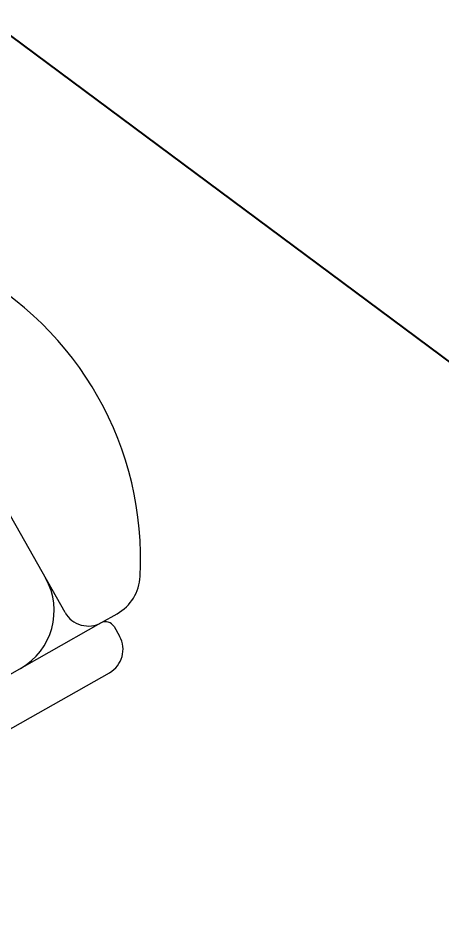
# Model space of a CAD drawing. Header units: metres. Extents: x 141303 to 146299, y 125960 to 127091.
# Drawn here: x 144889.162 to 144889.696, y 126112.787 to 126113.932 of the extents above; entities that cross this region are included whole.
import ezdxf

# ---------------------------------------------------------------- set-up
doc = ezdxf.new("R2010")
doc.units = ezdxf.units.M
doc.header["$MEASUREMENT"] = 0
doc.layers.add('DIMENSION', color=50, linetype='Continuous')
doc.layers.add('FURNITURE', color=6, linetype='Continuous')
doc.layers.get('0').off()
doc.styles.get("Standard").update_dxf_attribs({"font": 'arial.ttf'})
doc.dimstyles.get("Standard").update_dxf_attribs({"dimtxt": 0.18, "dimasz": 0.18, "dimexe": 0.18, "dimexo": 0.0625, "dimgap": 0.09, "dimtad": 0, "dimtih": 1, "dimtoh": 1, "dimdec": 4, "dimzin": 0, "dimdsep": 46, "dimtxsty": 'Standard', "dimcen": 0.09, "dimadec": 0, "dimazin": 0, "dimtfac": 1, "dimtdec": 4, "dimtofl": 0, "dimtmove": 0, "dimatfit": 3, "dimfxl": 1, "dimtolj": 1, "dimtzin": 0, "dimarcsym": 0})

# ---------------------------------------------------------------- blocks, each defined once
blk = doc.blocks.new('C02_MOB-EQUIP GINE-PEDIATRÍA$0$SILLA ADM')
at = {"lineweight": 0}
for p, q in [((20.52493390328418, 67.94528766849989, -0.0001083707185007277), (20.2046142974615, 68.08725437990732, -0.0001083707185007277)), ((20.52024566994258, 67.88173666604226, -0.0001083707185007277), (20.18030285358795, 68.03240044942355, -0.0001083707185007277)), ((20.04703150381793, 67.98098354572173, -0.0001083707185007277), (19.9262905843289, 67.70855571137963, -0.0001083707185007277)), ((20.53636144537003, 67.88795423123611, -0.0001083707185007277), (20.54207760676399, 67.9008516108146, -0.0001083707185007277)), ((20.52101076485363, 67.88139757344081, -0.0001083707185007277), (20.54181391561774, 67.87217754804364, -0.0001083707185007277)), ((20.30127169555655, 67.46871754330007, -0.0001083707185007277), (20.4765747070619, 67.86425387000817, -0.0001083707185007277)), ((19.97770748777068, 67.57528436159753, -0.0001083707185007277), (20.3176503041253, 67.42462057821623, -0.0001083707185007277)), ((19.95339604384997, 67.52043043100731, -0.0001083707185007277), (20.27371564967265, 67.37846371959988, -0.0001083707185007277)), ((20.31841539903635, 67.42428148561478, -0.0001083707185007277), (20.33921854980047, 67.41506146021763, -0.0001083707185007277)), ((20.32386786881117, 67.40850480250458, -0.0001083707185007277), (20.31815170741721, 67.39560742292609, -0.0001083707185007277))]:
    blk.add_line(p, q, dxfattribs=at)
at = {"lineweight": 0, "ltscale": 15}
for p, q in [((19.99920734189095, 67.92542890704374, -0.0001083707185007277), (19.94794888302381, 67.86824843370307, -0.0001083707185007277)), ((19.99253823611927, 67.92548647206787, -0.0001083707185007277), (19.95912690951086, 67.88828857880252, -0.0001083707185007277)), ((19.99253823611927, 67.92548647206787, -0.0001083707185007277), (19.99626124850887, 67.92214244439785, -0.0001083707185007277)), ((20.01580298728557, 67.91052261860082, -0.0001083707185007277), (19.99920734189095, 67.92542890704374, -0.0001083707185007277)), ((19.95912690951086, 67.88828857880252, -0.0001083707185007277), (19.96288643381947, 67.8849117561991, -0.0001083707185007277)), ((19.99619146692045, 67.86627312933211, -0.0001083707185007277), (19.97980732386351, 67.87354396238405, -0.0001083707185007277)), ((19.94794888302381, 67.86824843370307, -0.0001083707185007277), (19.95112415944527, 67.86568353163109, -0.0001083707185007277)), ((19.97714750035549, 67.82330421216193, -0.0001083707185007277), (19.96074292184803, 67.83058411398827, -0.0001083707185007277))]:
    blk.add_line(p, q, dxfattribs=at)
at = {"lineweight": 0}
for centre, radius, start, end in [((20.19245857550114, 68.05982741461222, -0.0001083707185007277), 0.0299999999999994, 66.09692008300244, 246.0969200830025), ((20.13937563040025, 67.94005632262837, -0.0001083707185007277), 0.1010073033560275, 66.09692008300244, 156.096920083002), ((20.51128772615181, 67.91449778799414, -0.0001083707185007277), 0.0336784039866416, 336.096920083002, 66.09692008300244), ((20.38001734345803, 67.85252654926663, -0.0001083707185007277), 0.0835240468110215, 336.096920083002, 66.09692008300244), ((20.50736458767408, 67.85060769282862, -0.0001083707185007277), 0.0336784039866416, 66.09692008300244, 156.096920083002), ((20.52519477528978, 67.8929033364418, -0.0001083707185007277), 0.0122142610171068, 246.0969200830025, 336.096920083002), ((20.51852814380595, 67.81963784226274, -0.0001083707185007277), 0.0574686683914934, 8.5861584093774, 66.09692008300244), ((20.16410823210186, 67.7661244465057, -0.0001083707185007277), 0.4159057723393335, 303.6076817566271, 8.5861584093774), ((20.01863471091122, 67.66762848828627, -0.0001083707185007277), 0.1010073033560275, 156.096920083002, 246.0969200830025), ((19.96555176581032, 67.54785739630242, -0.0001083707185007277), 0.0299999999999994, 66.09692008300244, 246.0969200830025), ((20.24510831691685, 67.5481312035185, -0.0001083707185007277), 0.0835240468110215, 246.0969200830025, 336.096920083002), ((20.33206157616873, 67.45507136612054, -0.0001083707185007277), 0.0336784039866416, 156.096920083002, 246.0969200830025), ((20.31270119873092, 67.41345390771028, -0.0001083707185007277), 0.0122142610171068, 336.096920083002, 66.09692008300244), ((20.36250432156508, 67.46760116589209, -0.0001083707185007277), 0.0574686683914934, 246.0969200830025, 303.6076817566271), ((20.28736182680503, 67.40925360010563, -0.0001083707185007277), 0.0336784039866416, 246.0969200830025, 336.096920083002)]:
    blk.add_arc(centre, radius, start, end, dxfattribs=at)
at = {"lineweight": 0, "ltscale": 15}
blk.add_arc((19.97027512285577, 67.85206403818614, -0.0001083707185007277), 0.0235000000011494, 66.06966527930813, 246.0696652526278, dxfattribs=at)
blk = doc.blocks.new('*D105')
at = {"layer": 'Defpoints', "color": 0, "transparency": 16777216}
for p in [(144894.3151530708, 126136.1911358238), (144895.6544581284, 126135.2336980552), (144879.1871018103, 126112.1984530231)]:
    blk.add_point(p, dxfattribs=at)
at = {"layer": 'DIMENSION', "color": 0, "lineweight": -2, "transparency": 16777216}
for p, q in [((144895.6036139985, 126135.270045331), (144894.1687219767, 126136.295815978)), ((144894.2104729166, 126136.0447047297), (144886.2115570853, 126124.8554778371)), ((144877.9524769069, 126113.3023218857), (144885.9513927382, 126124.4915487784)), ((144879.1362576804, 126112.2348002989), (144877.7013656586, 126113.2605709459))]:
    blk.add_line(p, q, dxfattribs=at)
at = {"layer": 'DIMENSION', "color": 0, "transparency": 16777216}
for points in [[(144894.1860677342, 126136.0621514221), (144894.2348780989, 126136.0272580373), (144894.3151530708, 126136.1911358238)], [(144877.9280717246, 126113.3197685781), (144877.9768820893, 126113.2848751934), (144877.8477967527, 126113.1558907917)]]:
    blk.add_solid(points, dxfattribs=at)
at = {"layer": 'DIMENSION', "color": 0, "transparency": 16777216, "insert": (144886.0814749117, 126124.6735133077), "char_height": 0.18, "attachment_point": 5}
blk.add_mtext('\\A1;28.3160', dxfattribs=at)

msp = doc.modelspace()

# ---------------------------------------------------------------- linework, layer by layer
at = {"layer": 'FURNITURE', "linetype": 'ByBlock', "extrusion": (-3.291579859235445e-08, 2.444719310561561e-08, 0.9999999999999992), "elevation": -0.001686041985416583}
msp.add_lwpolyline([(144888.794615365, 126114.1753491196), (144889.0629290346, 126114.5366077177), (144890.0262852961, 126113.8211045987), (144889.7579716265, 126113.4598460006)], close=True, dxfattribs=at)

# ---------------------------------------------------------------- block references
at = {"layer": 'FURNITURE', "linetype": 'ByBlock', "lineweight": 0, "rotation": 53.39802134477293}
msp.add_blockref('C02_MOB-EQUIP GINE-PEDIATRÍA$0$SILLA ADM', (144931.2797238009, 126056.6561684638), dxfattribs=at)

# ---------------------------------------------------------------- dimensions: what is measured, and where the dimension line sits
at = {"layer": 'DIMENSION'}
dim = msp.add_aligned_dim(p1=(144879.1871018103, 126112.1984530231), p2=(144895.6544581284, 126135.2336980552), distance=1.6463368786598862, dimstyle='Standard', dxfattribs=at)
dim.commit()
dim.dimension.update_dxf_attribs({"geometry": '*D105', "text_midpoint": (144886.0814749117, 126124.6735133077)})

doc.saveas('drawing.dxf')
